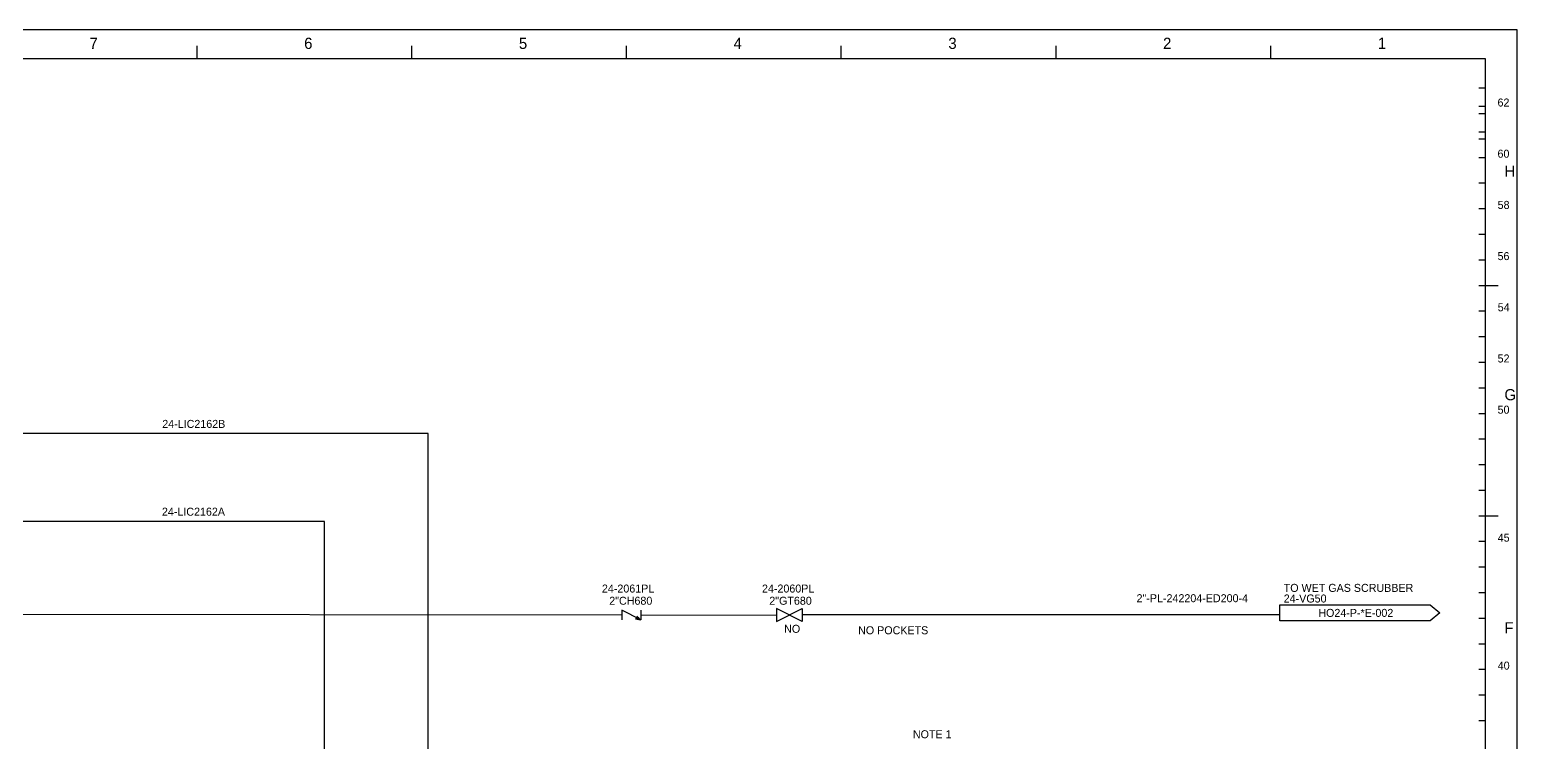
# Model space of a CAD drawing. Extents: x 0 to 840, y 0 to 594.
# Drawn here: x 375.3 to 840, y 371.3 to 594 of the extents above; entities that cross this region are included whole.
import ezdxf

# ---------------------------------------------------------------- set-up
doc = ezdxf.new("R2010")
doc.units = 0
for name, color, linetype in [('01-LIN-025-A', 7, 'Continuous'), ('08-LIN-050-A', 7, 'Continuous'), ('18-LIN-025-SP', 7, 'Continuous'), ('35-TXT-025', 7, 'Continuous'), ('36-TXT-035', 7, 'Continuous'), ('43-', 7, 'Continuous')]:
    doc.layers.add(name, color=color, linetype=linetype)

msp = doc.modelspace()

# ---------------------------------------------------------------- linework, layer by layer
at = {"layer": '01-LIN-025-A'}
for p, q in [((765.82, 414.23), (812.82, 414.23)), ((765.82, 409.23), (765.82, 414.23)), ((812.82, 414.23), (815.82, 411.73)), ((566.21, 409.56), (560.21, 412.56)), ((560.21, 412.56), (560.21, 409.56)), ((565.21, 410.06), (566.11, 409.61)), ((566.21, 412.56), (566.21, 409.56)), ((616.59, 409.09), (608.59, 413.09)), ((608.59, 413.09), (608.59, 409.09)), ((608.59, 409.09), (616.59, 413.09)), ((616.59, 413.09), (616.59, 409.09)), ((812.82, 409.23), (765.82, 409.23)), ((815.82, 411.73), (812.82, 409.23))]:
    msp.add_line(p, q, dxfattribs=at)
for points in [[(427.48, 589), (427.48, 585)], [(494.56, 589), (494.56, 585)], [(561.64, 589), (561.64, 585)], [(628.72, 589), (628.72, 585)], [(695.8, 589), (695.8, 585)], [(762.88, 589), (762.88, 585)], [(830, 575.76), (828, 575.76)], [(830, 570), (828, 570)], [(830, 567.76), (828, 567.76)], [(830, 562), (828, 562)], [(830, 559.76), (828, 559.76)], [(830, 554), (828, 554)], [(830, 546), (828, 546)], [(830, 538), (828, 538)], [(830, 530), (828, 530)], [(830, 522), (828, 522)], [(830, 514), (828, 514)], [(834, 514), (830, 514)], [(830, 506), (828, 506)], [(830, 498), (828, 498)], [(830, 490), (828, 490)], [(830, 482), (828, 482)], [(830, 474), (828, 474)], [(830, 466), (828, 466)], [(830, 458), (828, 458)], [(830, 450), (828, 450)], [(830, 442), (828, 442)], [(834, 442), (830, 442)], [(830, 434), (828, 434)], [(830, 426), (828, 426)], [(830, 418), (828, 418)], [(565.16, 410.5), (565.88, 409.72), (564.82, 409.83)], [(564.82, 409.83), (565.44, 409.95), (565.16, 410.5)], [(565.32, 410.28), (565.66, 409.83), (565.1, 409.83)], [(830, 410), (828, 410)], [(830, 402), (828, 402)], [(830, 394), (828, 394)], [(830, 386), (828, 386)], [(830, 378), (828, 378)]]:
    msp.add_lwpolyline(points, dxfattribs=at)
msp.add_lwpolyline([(564.99, 410.73), (565.21, 410.06), (564.54, 409.83), (566.11, 409.61)], close=True, dxfattribs=at)
at = {"layer": '08-LIN-050-A'}
msp.add_lwpolyline([(25, 585), (830, 585), (830, 10), (25, 10)], close=True, dxfattribs=at)
at = {"layer": '18-LIN-025-SP'}
for p, q in [((499.76, 467.81), (88.01, 467.8)), ((467.36, 440.31), (88.01, 440.3)), ((285.32, 411.42), (560.22, 411.11)), ((566.21, 411.1), (608.59, 411.06)), ((616.59, 411.23), (765.82, 411.23))]:
    msp.add_line(p, q, dxfattribs=at)
for points in [[(499.76, 239.34), (499.76, 467.81)], [(467.36, 334.54), (467.36, 440.31)]]:
    msp.add_lwpolyline(points, dxfattribs=at)
at = {"layer": '43-'}
msp.add_lwpolyline([(0, 594), (0, 0), (840, 0), (840, 594)], close=True, dxfattribs=at)
msp.add_lwpolyline([(0, 594), (0, 0), (840, 0), (840, 594)], close=True, dxfattribs=at)

# ---------------------------------------------------------------- texts
at = {"layer": '35-TXT-025'}
for s, p in [('62', (833.84, 570)), ('60', (833.83, 554)), ('58', (833.87, 538)), ('56', (833.84, 522)), ('54', (833.9, 506)), ('52', (833.87, 490)), ('50', (833.86, 474)), ('24-LIC2162B', (416.68, 469.55)), ('24-LIC2162A', (416.58, 442.11)), ('45', (833.9, 434)), (' 24-2061PL', (553.11, 418.09)), (' 24-2060PL', (603.12, 418.09)), ('TO WET GAS SCRUBBER', (767.04, 418.3)), ('2"CH680', (556.33, 414.28)), ('2"GT680', (606.33, 414.28)), ('2"-PL-242204-ED200-4', (721.07, 415.07)), ('24-VG50', (767.04, 414.98)), ('HO24-P-*E-002', (777.86, 410.48)), ('NO', (610.97, 405.51)), ('NO POCKETS', (634.08, 405.05)), ('40', (833.9, 394)), ('NOTE 1', (651.19, 372.55))]:
    msp.add_text(s, height=2.5, dxfattribs=at).set_placement(p)
at = {"layer": '36-TXT-035'}
for s, p in [('7', (393.94, 588)), ('6', (461.02, 588)), ('5', (528.1, 588)), ('4', (595.18, 588)), ('3', (662.26, 588)), ('2', (729.34, 588)), ('1', (796.42, 588)), ('H', (836, 548.06)), ('G', (836, 478.19)), ('F', (836, 405.31))]:
    msp.add_text(s, height=3.5, dxfattribs=at).set_placement(p)

doc.saveas('drawing.dxf')
